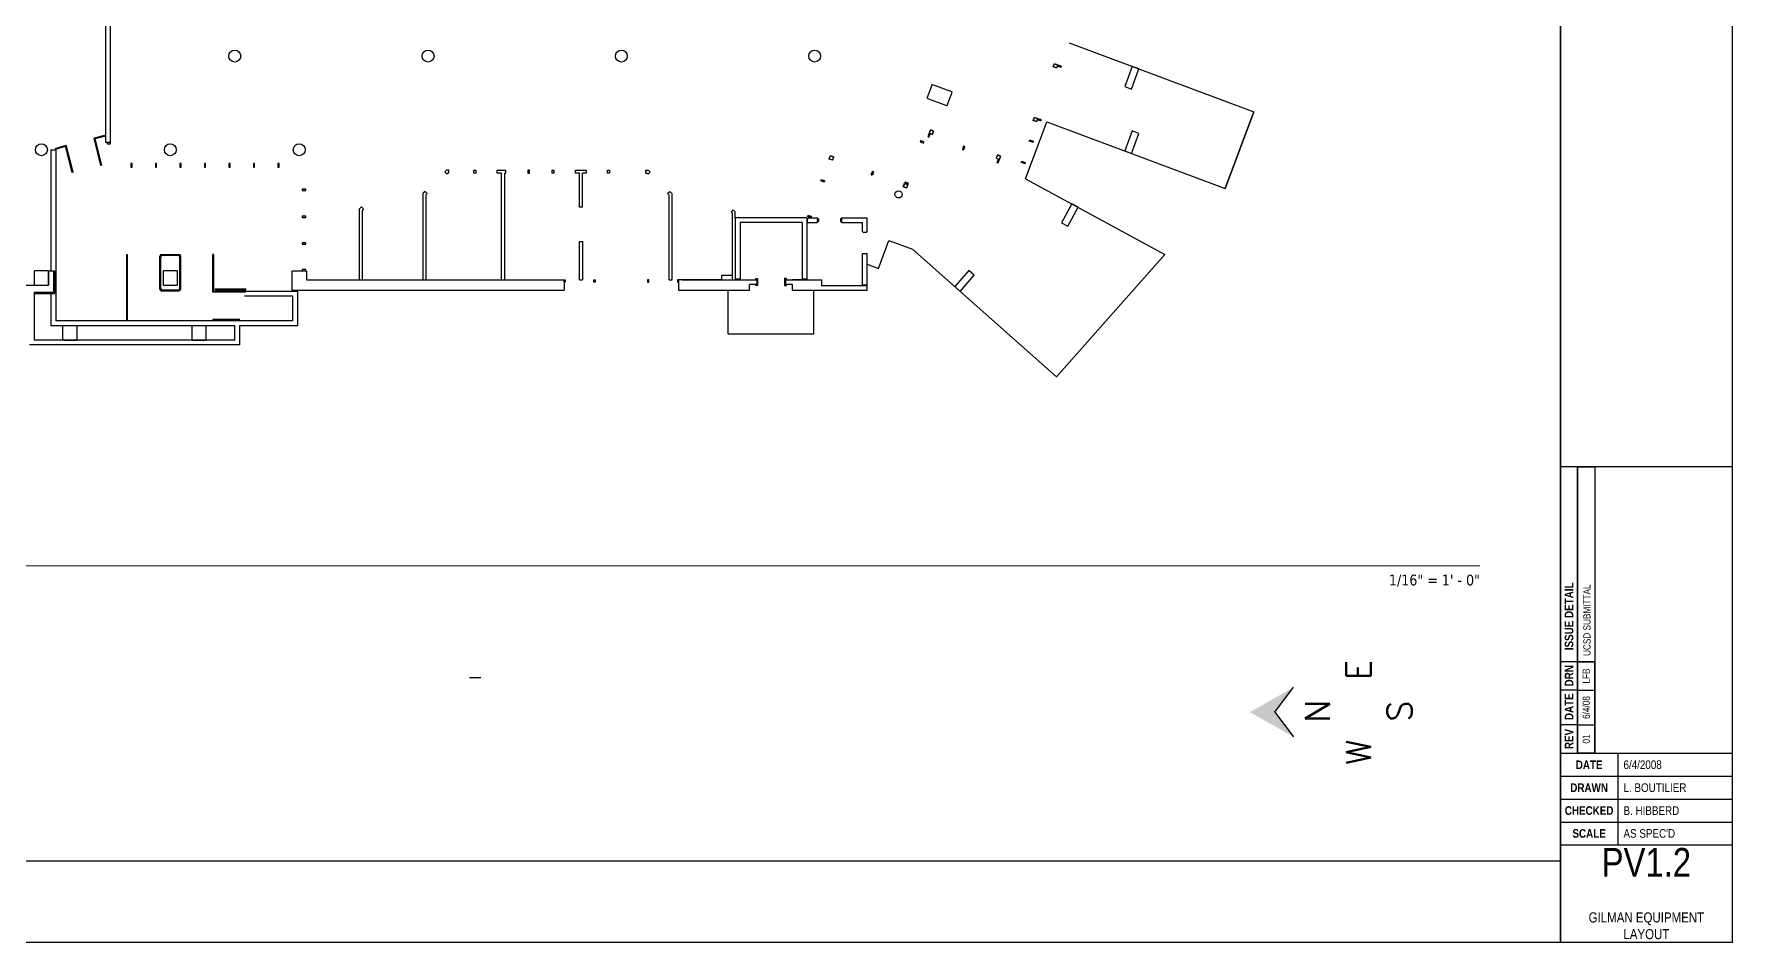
# Model space of a CAD drawing. Extents: x 1.3 to 36.8, y 1.2 to 24.4.
# Drawn here: x 21.94 to 36.78, y 1.16 to 9.09 of the extents above; entities that cross this region are included whole.
import ezdxf
from ezdxf.enums import TextEntityAlignment as Align

# ---------------------------------------------------------------- set-up
doc = ezdxf.new("R2010")
doc.units = 0
doc.header["$LTSCALE"] = 96
doc.header["$MEASUREMENT"] = 0
for name, pattern in [('DASHED', [0.75, 0.5, -0.25]), ('DOT', [0.25, 0, -0.25]), ('HIDDEN', [0.375, 0.25, -0.125])]:
    doc.linetypes.add(name, pattern=pattern)
for name, color, linetype in [('$AUDIT_BAD_LAYER1', 7, 'Continuous'), ('A-ANNO-MTLB', 7, 'Continuous'), ('A-COLS', 1, 'Continuous'), ('A-FLOR-HRAL', 1, 'Continuous'), ('A-FLOR-OVHD', 2, 'HIDDEN'), ('A-WALL-FULL', 7, 'Continuous'), ('AN - Text', 7, 'Continuous'), ('BORDER', 7, 'Continuous'), ('BS Title Block 24 x 36$0$TITLEBLOCK', 7, 'Continuous')]:
    doc.layers.add(name, color=color, linetype=linetype)
doc.layers.add('Annotations', color=250, linetype='Continuous', lineweight=9)
doc.layers.add('NO PLOT - GRID', color=255, linetype='DOT', plot=False)
doc.layers.add('Non Printing', color=253, linetype='Continuous', plot=False)
doc.styles.add('Borrego 16TH', font='ARIALN.TTF', dxfattribs={"height": 0.0875})
doc.styles.add('BS Title Block 24 x 36$0$Borrego', font='ARIALN.TTF')
doc.styles.add('SIMPLEX', font='SIMPLEX.shx', dxfattribs={"width": 0.85})
doc.styles.add('Tahoma', font='TAHOMA.TTF')

# ---------------------------------------------------------------- blocks, each defined once
blk = doc.blocks.new('*U96')
blk.add_line((0.842, -0.513), (22.788, -0.513))
at = {"style": 'Tahoma', "flags": 8}
blk.add_attdef('VIEWNAME', text='', height=0.188, dxfattribs=at).set_placement((1.092, -0.511), align=Align.BOTTOM_LEFT)
blk.add_attdef('#', text='', height=0.188, dxfattribs=at).set_placement((0.592, -0.511), align=Align.MIDDLE_CENTER)
blk.add_attdef('VPSCALE', text='', height=0.0938, dxfattribs=at).set_placement((22.788, -0.589), align=Align.TOP_RIGHT)
blk = doc.blocks.new('Border 24 x 36')
at = {"layer": 'BORDER', "const_width": 0.0125}
blk.add_lwpolyline([(0.375, 0.375), (35.625, 0.375), (35.625, 23.625), (0.375, 23.625)], close=True, dxfattribs=at)
blk = doc.blocks.new('BS Title Block 24 x 36$0$Revision Box New')
blk.add_lwpolyline([(-1.5, 2.527), (1.002, 2.527), (1.002, 2.377), (-1.5, 2.377)], close=True)
at = {"layer": 'BS Title Block 24 x 36$0$TITLEBLOCK'}
for p, q in [((-1.25, 2.527), (-1.25, 2.377)), ((-0.95, 2.527), (-0.95, 2.377)), ((-0.7, 2.527), (-0.7, 2.377))]:
    blk.add_line(p, q, dxfattribs=at)
blk.add_lwpolyline([(-1.5, 2.377), (-0.7, 2.377), (-0.7, 2.527), (-1.5, 2.527)], close=True, dxfattribs=at)
at = {"layer": 'BS Title Block 24 x 36$0$TITLEBLOCK', "style": 'BS Title Block 24 x 36$0$Borrego'}
for tag, p in [('03', (-1.375, 2.452)), ('01/15/07', (-1.1, 2.452)), ('DRN', (-0.825, 2.452))]:
    blk.add_attdef(tag, text='', height=0.0625, dxfattribs=at).set_placement(p, align=Align.MIDDLE_CENTER)
blk.add_attdef('AS_BUILT', text='', height=0.0625, dxfattribs=at).set_placement((-0.65, 2.446), align=Align.MIDDLE_LEFT)
blk = doc.blocks.new('BS Title Block 24 x 36')
at = {"layer": 'BS Title Block 24 x 36$0$TITLEBLOCK'}
for p, q in [((-1.35, 2.45), (-1.5, 2.45)), ((-1.35, 2.2), (-1.5, 2.2)), ((-1.35, 1.9), (-1.5, 1.9)), ((-1, 1.65), (-1, 0.85))]:
    blk.add_line(p, q, dxfattribs=at)
at = {"layer": 'BS Title Block 24 x 36$0$TITLEBLOCK', "const_width": 0.0125}
for points in [[(-1.5, 0), (0, 0), (0, 23.25), (-1.5, 23.25)], [(0, 0), (-1.5, 0), (-1.5, 23.25), (0, 23.25)], [(-1.5, 1.65), (-1.35, 1.65), (-1.35, 4.152), (-1.5, 4.152)]]:
    blk.add_lwpolyline(points, close=True, dxfattribs=at)
blk.add_lwpolyline([(-1.5, 4.152), (0, 4.152)], dxfattribs=at)
at = {"layer": 'BS Title Block 24 x 36$0$TITLEBLOCK'}
for points in [[(-1.5, 1.65, 0.0125, 0.0125, 0), (0, 1.65, 0.0125, 0.0125, 0)], [(-1.5, 0.85, 0.0125, 0.0125, 0), (0, 0.85, 0.0125, 0.0125, 0)]]:
    blk.add_lwpolyline(points, format="xyseb", dxfattribs=at)
for points in [[(-1.5, 1.45), (0, 1.45)], [(-1.5, 1.25), (0, 1.25)], [(-1.5, 1.05), (0, 1.05)]]:
    blk.add_lwpolyline(points, dxfattribs=at)
at = {"layer": 'BS Title Block 24 x 36$0$TITLEBLOCK', "rotation": 90}
blk.add_blockref('BS Title Block 24 x 36$0$Revision Box New', (1.177, 3.15), dxfattribs=at).add_auto_attribs({'AS_BUILT': 'UCSD SUBMITTAL', '01/15/07': '6/4/08', '03': '01', 'DRN': 'LFB'})
at = {"layer": 'BS Title Block 24 x 36$0$TITLEBLOCK', "char_height": 0.075, "rotation": 90, "style": 'BS Title Block 24 x 36$0$Borrego'}
for s, insert, width, attachment_point in [('{\\fArial Narrow|b1|i0|c0|p34;ISSUE DETAIL}', (-1.425, 2.55), 0.6, 4), ('{\\fArial Narrow|b1|i0|c0|p34;DRN}', (-1.425, 2.327), 0.41908, 5), ('{\\fArial Narrow|b1|i0|c0|p34;DATE}', (-1.425, 2.057), 0.41908, 5), ('{\\fArial Narrow|b1|i0|c0|p34;REV}', (-1.425, 1.775), 0.45, 5)]:
    blk.add_mtext(s, dxfattribs=dict(at, insert=insert, width=width, attachment_point=attachment_point))
at = {"layer": 'BS Title Block 24 x 36$0$TITLEBLOCK', "char_height": 0.075, "style": 'BS Title Block 24 x 36$0$Borrego'}
for s, insert, width, attachment_point in [('{\\fArial Narrow|b1|i0|c0|p34;DATE}', (-1.25, 1.55), 0.5, 5), ('6/4/2008', (-0.95, 1.55), 1, 4), ('{\\fArial Narrow|b1|i0|c0|p34;DRAWN}', (-1.25, 1.35), 0.5, 5), ('L. BOUTILIER', (-0.95, 1.35), 1, 4), ('{\\fArial Narrow|b1|i0|c0|p34;CHECKED}', (-1.25, 1.15), 0.5, 5), ('B. HIBBERD', (-0.95, 1.15), 1, 4), ('{\\fArial Narrow|b1|i0|c0|p34;SCALE}', (-1.25, 0.95), 0.5, 5), ("AS SPEC'D", (-0.95, 0.95), 1, 4)]:
    blk.add_mtext(s, dxfattribs=dict(at, insert=insert, width=width, attachment_point=attachment_point))

msp = doc.modelspace()

# ---------------------------------------------------------------- hatches: boundary and pattern name
at = {"layer": 'A-ANNO-MTLB'}
msp.add_hatch(color=256, dxfattribs=at).paths.add_polyline_path([(32.77542, 3.17179), (32.93886, 3.38858), (32.55877, 3.17179), (32.93886, 2.955)])

# ---------------------------------------------------------------- linework, layer by layer
for q in [(32.93886, 3.38858), (32.93886, 2.955)]:
    msp.add_line((32.77542, 3.17179), q, dxfattribs=at)
at = {"layer": 'A-COLS'}
for p, q in [((22.19949, 6.54553), (22.19558, 6.54163)), ((22.19558, 6.42444), (22.19558, 6.54163)), ((22.31667, 6.54553), (22.19949, 6.54553)), ((22.32058, 6.54163), (22.31667, 6.54553)), ((22.32058, 6.42444), (22.32058, 6.54163)), ((22.19558, 6.42444), (22.19949, 6.42053)), ((22.19949, 6.42053), (22.31667, 6.42053)), ((22.31667, 6.42053), (22.32058, 6.42444))]:
    msp.add_line(p, q, dxfattribs=at)
for points in [[(31.58928, 8.78722), (31.53075, 8.80911), (31.46505, 8.6335), (31.52359, 8.6116)], [(29.78086, 8.64683), (29.7398, 8.53708), (29.73843, 8.53342), (29.91039, 8.46909), (29.91405, 8.46772), (29.95784, 8.5848), (29.95418, 8.58617), (29.78223, 8.65049)], [(31.58928, 8.22475), (31.53075, 8.24664), (31.46505, 8.07103), (31.52359, 8.04913)], [(31.05803, 7.57946), (31.00311, 7.60929), (30.91362, 7.44453), (30.96854, 7.41469)], [(22.07058, 6.90357), (22.07058, 7.02075), (22.06667, 7.02466), (21.94949, 7.02466), (21.94558, 7.02075), (21.94558, 6.90357), (21.94949, 6.89966), (22.06667, 6.89966)], [(23.19558, 6.90357), (23.19558, 7.02075), (23.19167, 7.02466), (23.07449, 7.02466), (23.07058, 7.02075), (23.07058, 6.90357), (23.07449, 6.89966), (23.19167, 6.89966)], [(30.15178, 6.98571), (30.10498, 7.02713), (29.98072, 6.88672), (30.02752, 6.8453)], [(23.44558, 6.42444), (23.44558, 6.54163), (23.44167, 6.54553), (23.32449, 6.54553), (23.32058, 6.54163), (23.32058, 6.42444), (23.32449, 6.42053), (23.44167, 6.42053)]]:
    msp.add_lwpolyline(points, close=True, dxfattribs=at)
for centre, radius in [((23.69558, 8.89966), 0.05208), ((25.38308, 8.89966), 0.05208), ((27.07058, 8.89966), 0.05208), ((28.75808, 8.89966), 0.05208), ((22.00808, 8.08195), 0.05208), ((23.13308, 8.08195), 0.05208), ((24.25808, 8.08195), 0.05208), ((29.4904, 7.69198), 0.03125)]:
    msp.add_circle(centre, radius, dxfattribs=at)
at = {"layer": 'A-FLOR-HRAL'}
for p, q in [((22.5577, 8.20565), (22.46713, 8.18301)), ((22.5265, 7.94553), (22.46713, 8.18301)), ((22.5596, 8.19808), (22.4766, 8.17733)), ((22.53408, 7.94742), (22.4766, 8.17733)), ((22.5577, 8.20565), (22.5596, 8.19808)), ((22.12936, 8.09336), (22.22459, 8.12238)), ((22.12936, 8.09336), (22.13166, 8.08591)), ((22.13125, 8.08578), (22.21891, 8.1129)), ((22.27639, 7.883), (22.21891, 8.1129)), ((22.28397, 7.8849), (22.22459, 8.12238)), ((22.28397, 7.8849), (22.27639, 7.883)), ((22.53408, 7.94742), (22.5265, 7.94553)), ((22.75287, 6.58716), (22.75287, 7.16789)), ((22.75287, 7.16789), (22.76068, 7.16789)), ((22.76068, 6.58716), (22.76068, 7.16789)), ((23.04193, 6.86569), (23.04193, 7.15238)), ((23.04975, 6.87351), (23.04975, 7.14456)), ((23.05745, 7.16789), (23.20871, 7.16789)), ((23.06526, 7.16008), (23.2009, 7.16008)), ((23.21641, 6.87351), (23.21641, 7.14456)), ((23.22423, 6.86569), (23.22423, 7.15238)), ((23.50548, 6.83716), (23.50548, 7.16789)), ((23.51329, 7.16789), (23.50548, 7.16789)), ((23.51329, 6.84497), (23.51329, 7.16789)), ((23.05745, 6.85018), (23.20871, 6.85018)), ((23.06526, 6.85799), (23.2009, 6.85799)), ((23.78919, 6.83716), (23.50548, 6.83716)), ((23.79075, 6.84497), (23.51329, 6.84497)), ((23.52761, 6.86711), (23.79518, 6.86711)), ((23.52761, 6.85929), (23.52761, 6.86711)), ((23.52761, 6.85929), (23.79362, 6.85929)), ((23.50287, 6.60278), (23.73936, 6.60278)), ((23.50287, 6.60278), (23.50287, 6.58716)), ((23.51069, 6.59497), (23.7383, 6.59497)), ((23.51069, 6.59497), (23.51069, 6.58716))]:
    msp.add_line(p, q, dxfattribs=at)
for centre in [(23.54558, 6.85604), (23.5586, 6.85604), (23.6433, 6.85604), (23.65632, 6.85604)]:
    msp.add_circle(centre, 0.00326, dxfattribs=at)
for centre, start, end in [((23.05745, 7.15238), 90, 180), ((23.06526, 7.14456), 90, 180), ((23.2009, 7.14456), 360, 90), ((23.20871, 7.15238), 0, 90), ((23.05745, 6.86569), 180, 270), ((23.06526, 6.87351), 180, 270), ((23.2009, 6.87351), 270, 0), ((23.20871, 6.86569), 270, 0)]:
    msp.add_arc(centre, 0.01551, start, end, dxfattribs=at)
at = {"layer": 'A-FLOR-OVHD'}
for p, q in [((30.98066, 9.01489), (32.5934, 8.4116)), ((30.59862, 7.829), (30.78441, 8.32565)), ((30.78441, 8.32565), (32.34313, 7.74256)), ((32.5934, 8.4116), (32.34313, 7.74256)), ((32.5934, 8.4116), (32.34313, 7.74256)), ((32.34313, 7.74256), (32.5934, 8.4116)), ((30.59862, 7.829), (31.81547, 7.16804)), ((29.31511, 7.04503), (29.4066, 7.28959)), ((29.4066, 7.28959), (29.61258, 7.21253)), ((29.61258, 7.21253), (30.86997, 6.09971)), ((30.86997, 6.09971), (31.81547, 7.16804)), ((29.21641, 7.08195), (29.31511, 7.04503)), ((28.0041, 6.47062), (28.0041, 6.85278)), ((28.75019, 6.47062), (28.75019, 6.85278)), ((28.75019, 6.47062), (28.0041, 6.47062))]:
    msp.add_line(p, q, dxfattribs=at)
at = {"layer": 'A-WALL-FULL'}
for p, q in [((22.57058, 8.14445), (22.57058, 10.52466)), ((22.61225, 8.14445), (22.61225, 10.48299)), ((22.09141, 8.08195), (22.09141, 7.02466)), ((22.09141, 8.08195), (22.13308, 8.08195)), ((22.13308, 8.08195), (22.13308, 6.58716)), ((22.61225, 8.14445), (22.57058, 8.14445)), ((28.91356, 7.98979), (28.9249, 8.02011)), ((25.54454, 7.90487), (25.52981, 7.89014)), ((25.52981, 7.89014), (25.54822, 7.87172)), ((25.56537, 7.90487), (25.54454, 7.90487)), ((25.54822, 7.87172), (25.55532, 7.87883)), ((25.56537, 7.87883), (25.55532, 7.87883)), ((25.56537, 7.87883), (25.56537, 7.90487)), ((25.78412, 7.87883), (25.78412, 7.90487)), ((25.78412, 7.90487), (25.79975, 7.90487)), ((25.79975, 7.87883), (25.78412, 7.87883)), ((25.79975, 7.90487), (25.79975, 7.87883)), ((25.98725, 7.87883), (25.98725, 7.90487)), ((25.98725, 7.90487), (26.06016, 7.90487)), ((26.0237, 7.87883), (25.98725, 7.87883)), ((26.0237, 6.94653), (26.0237, 7.87883)), ((26.04975, 7.87883), (26.06016, 7.87883)), ((26.04975, 7.87883), (26.04975, 6.94653)), ((26.06016, 7.90487), (26.06016, 7.87883)), ((26.2685, 7.90487), (26.25287, 7.90487)), ((26.25287, 7.90487), (26.25287, 7.87883)), ((26.25287, 7.87883), (26.2685, 7.87883)), ((26.2685, 7.87883), (26.2685, 7.90487)), ((26.46641, 7.87883), (26.46641, 7.90487)), ((26.46641, 7.90487), (26.48204, 7.90487)), ((26.48204, 7.87883), (26.46641, 7.87883)), ((26.48204, 7.90487), (26.48204, 7.87883)), ((26.66954, 7.87883), (26.66954, 7.90487)), ((26.66954, 7.90487), (26.76329, 7.90487)), ((26.706, 7.87883), (26.66954, 7.87883)), ((26.706, 7.58195), (26.706, 7.87883)), ((26.73204, 7.58195), (26.73204, 7.87883)), ((26.76329, 7.87883), (26.73204, 7.87883)), ((26.76329, 7.90487), (26.76329, 7.87883)), ((26.95079, 7.87883), (26.95079, 7.90487)), ((26.95079, 7.90487), (26.96641, 7.90487)), ((26.96641, 7.87883), (26.95079, 7.87883)), ((26.96641, 7.90487), (26.96641, 7.87883)), ((27.28412, 7.87883), (27.28412, 7.90487)), ((27.28412, 7.90487), (27.30495, 7.90487)), ((27.28412, 7.87883), (27.29417, 7.87883)), ((27.30495, 7.86804), (27.29417, 7.87883)), ((27.30495, 7.90487), (27.32337, 7.88645)), ((27.32337, 7.88645), (27.30495, 7.86804)), ((25.35671, 7.71704), (25.34141, 7.70174)), ((25.35671, 7.71704), (25.37513, 7.69863)), ((27.47437, 7.69863), (27.49278, 7.71704)), ((27.49278, 7.71704), (27.51329, 7.69653)), ((29.56532, 7.75849), (29.57262, 7.778)), ((24.78412, 7.56633), (24.80254, 7.58474)), ((24.78412, 6.94653), (24.78412, 7.56633)), ((24.80254, 7.58474), (24.82095, 7.56633)), ((24.82095, 7.56633), (24.81016, 7.55554)), ((25.34141, 6.94653), (25.34141, 7.70174)), ((25.37513, 7.69863), (25.36745, 7.69096)), ((25.36745, 6.94653), (25.36745, 7.69096)), ((26.73204, 7.58195), (26.706, 7.58195)), ((27.47437, 7.69863), (27.48725, 7.68575)), ((27.48725, 6.94653), (27.48725, 7.68575)), ((27.51329, 6.94653), (27.51329, 7.69653)), ((24.81016, 6.94653), (24.81016, 7.55554)), ((28.04696, 7.5587), (28.02854, 7.54028)), ((28.02854, 7.54028), (28.03933, 7.5295)), ((28.03933, 7.5295), (28.03933, 6.94653)), ((28.06537, 7.54028), (28.04696, 7.5587)), ((28.06537, 7.4882), (28.06537, 7.54028)), ((28.06537, 7.4882), (28.06537, 6.95174)), ((28.69037, 7.4882), (28.06537, 7.4882)), ((28.10704, 7.44653), (28.10704, 6.95174)), ((28.6487, 7.44653), (28.10704, 7.44653)), ((28.6487, 7.44653), (28.6487, 6.95174)), ((28.69037, 7.4882), (28.69037, 6.95174)), ((28.69558, 7.45044), (28.69558, 7.48299)), ((28.69558, 7.48299), (28.70079, 7.48299)), ((28.69558, 7.45044), (28.69949, 7.44653)), ((28.69949, 7.44653), (28.78022, 7.44653)), ((28.70079, 7.4882), (28.78022, 7.4882)), ((28.70079, 7.48299), (28.70079, 7.4882)), ((28.78412, 7.48429), (28.78022, 7.4882)), ((28.78412, 7.45044), (28.78022, 7.44653)), ((28.78412, 7.48429), (28.78412, 7.45044)), ((28.99247, 7.48429), (28.99638, 7.4882)), ((28.99247, 7.48429), (28.99247, 7.45044)), ((28.99247, 7.45044), (28.99638, 7.44653)), ((28.99638, 7.4882), (29.21251, 7.4882)), ((28.99638, 7.44653), (29.17475, 7.44653)), ((29.17475, 7.36711), (29.17475, 7.44653)), ((29.21641, 7.48429), (29.21251, 7.4882)), ((29.21641, 7.36711), (29.21641, 7.48429)), ((26.706, 6.94653), (26.706, 7.27987)), ((26.706, 7.27987), (26.73204, 7.27987)), ((26.73204, 7.27987), (26.73204, 6.94653)), ((29.17865, 7.3632), (29.17475, 7.36711)), ((29.17865, 7.3632), (29.21251, 7.3632)), ((29.21641, 7.36711), (29.21251, 7.3632)), ((29.17865, 7.1757), (29.17475, 7.17179)), ((29.17475, 6.90357), (29.17475, 7.17179)), ((29.17865, 7.1757), (29.21251, 7.1757)), ((29.21251, 7.1757), (29.21641, 7.17179)), ((29.21641, 6.90357), (29.21641, 7.17179)), ((22.07058, 7.02466), (22.11225, 7.02466)), ((22.07058, 7.02466), (22.07058, 6.89966)), ((22.11225, 7.02466), (22.12266, 7.02466)), ((22.11225, 7.02466), (22.11225, 6.83716)), ((22.12266, 7.02466), (22.12266, 6.82674)), ((24.19558, 7.02075), (24.19949, 7.02466)), ((24.19558, 6.85669), (24.19558, 7.02075)), ((24.19949, 7.02466), (24.31667, 7.02466)), ((24.31667, 7.02466), (24.32058, 7.02075)), ((24.32058, 7.02075), (24.32058, 6.94653)), ((28.03933, 6.98299), (27.94558, 6.98299)), ((27.94558, 6.98299), (27.94558, 6.94653)), ((20.88308, 6.89966), (22.07058, 6.89966)), ((21.94558, 6.83716), (21.94558, 6.42049)), ((21.94558, 6.83716), (22.07058, 6.83716)), ((21.94558, 6.82674), (22.12266, 6.82674)), ((22.07058, 6.83716), (22.11225, 6.83716)), ((22.09141, 6.82674), (22.09141, 6.54549)), ((23.78971, 6.84758), (24.23855, 6.84758)), ((24.19949, 6.85278), (24.19558, 6.85669)), ((26.56667, 6.85278), (24.19949, 6.85278)), ((24.23855, 6.84758), (24.24245, 6.84367)), ((24.24245, 6.84367), (24.24245, 6.54549)), ((24.32058, 6.94653), (26.53933, 6.94653)), ((25.36745, 6.94653), (26.0237, 6.94653)), ((26.04975, 6.94653), (26.57058, 6.94653)), ((26.57058, 6.85669), (26.56667, 6.85278)), ((26.57058, 6.94653), (26.57058, 6.85669)), ((26.706, 6.94653), (26.73204, 6.94653)), ((27.48725, 6.94653), (27.51329, 6.94653)), ((27.57058, 6.94653), (27.57058, 6.85669)), ((27.94558, 6.94653), (27.57058, 6.94653)), ((27.57058, 6.85669), (27.57449, 6.85278)), ((28.18647, 6.85278), (27.57449, 6.85278)), ((27.60183, 6.94653), (28.22813, 6.94653)), ((28.10704, 6.95174), (28.06537, 6.95174)), ((28.10704, 6.94653), (28.24897, 6.94653)), ((28.19037, 6.85669), (28.18647, 6.85278)), ((28.19037, 6.85669), (28.19037, 6.90487)), ((28.24897, 6.90487), (28.19037, 6.90487)), ((28.25287, 6.94263), (28.24897, 6.94653)), ((28.25287, 6.90877), (28.24897, 6.90487)), ((28.25287, 6.94263), (28.25287, 6.90877)), ((28.50287, 6.94263), (28.50678, 6.94653)), ((28.50287, 6.94263), (28.50287, 6.90877)), ((28.50678, 6.90487), (28.50287, 6.90877)), ((28.50678, 6.94653), (28.69037, 6.94653)), ((28.56537, 6.90487), (28.50678, 6.90487)), ((28.69037, 6.94653), (28.56537, 6.94653)), ((28.56537, 6.85669), (28.56537, 6.90487)), ((28.56928, 6.85278), (28.56537, 6.85669)), ((28.56928, 6.94653), (28.69037, 6.94653)), ((29.21251, 6.85278), (28.56928, 6.85278)), ((28.69037, 6.95174), (28.6487, 6.95174)), ((28.69037, 6.94653), (28.81667, 6.94653)), ((28.82058, 6.94263), (28.81667, 6.94653)), ((28.82058, 6.89445), (28.82058, 6.94263)), ((29.21251, 6.89445), (28.82058, 6.89445)), ((29.17865, 6.89966), (29.17475, 6.90357)), ((29.17865, 6.89966), (29.21251, 6.89966)), ((29.21251, 6.89966), (29.17865, 6.89966)), ((29.21641, 6.90357), (29.21251, 6.89966)), ((29.21641, 6.89054), (29.21251, 6.89445)), ((29.21641, 6.85669), (29.21251, 6.85278)), ((29.21641, 6.85669), (29.21641, 6.89054)), ((23.78137, 6.80591), (24.20079, 6.80591)), ((24.20079, 6.80591), (24.20079, 6.58716)), ((23.69558, 6.54549), (22.09141, 6.54549)), ((23.69558, 6.58716), (22.13308, 6.58716)), ((24.20079, 6.58716), (23.69558, 6.58716)), ((23.69558, 6.42049), (23.69558, 6.54549)), ((24.24245, 6.54549), (23.73725, 6.54549)), ((23.73725, 6.54549), (23.73725, 6.37883)), ((23.73725, 6.37883), (21.90391, 6.37883)), ((23.69558, 6.42049), (21.94558, 6.42049))]:
    msp.add_line(p, q, dxfattribs=at)
for points in [[(30.85191, 8.83423), (30.88118, 8.82328), (30.87023, 8.79401), (30.84096, 8.80496)], [(30.85267, 8.83256), (30.8795, 8.82252), (30.86946, 8.79569), (30.84263, 8.80573)], [(30.90558, 8.80303), (30.87875, 8.81307), (30.88194, 8.82161), (30.90877, 8.81157)], [(30.67673, 8.36593), (30.70599, 8.35498), (30.69505, 8.32571), (30.66578, 8.33666)], [(30.67749, 8.36425), (30.70432, 8.35421), (30.69428, 8.32738), (30.66745, 8.33742)], [(30.73039, 8.33473), (30.70356, 8.34477), (30.70676, 8.3533), (30.73359, 8.34327)], [(29.75773, 8.22452), (29.74769, 8.19769), (29.75623, 8.1945), (29.76627, 8.22133)], [(29.75697, 8.2262), (29.78624, 8.21525), (29.79719, 8.24452), (29.76792, 8.25547)], [(29.75864, 8.22696), (29.78547, 8.21693), (29.79551, 8.24376), (29.76868, 8.25379)], [(30.66059, 8.14814), (30.63376, 8.15817), (30.63696, 8.16671), (30.66379, 8.15668)], [(22.61225, 8.13403), (22.61225, 8.14445), (22.581, 8.14445), (22.581, 8.13403)], [(30.05957, 8.11161), (30.04953, 8.08478), (30.05807, 8.08159), (30.06811, 8.10842)], [(30.34235, 8.00722), (30.37162, 7.99627), (30.38257, 8.02554), (30.3533, 8.03649)], [(30.34403, 8.00798), (30.37086, 7.99794), (30.38089, 8.02477), (30.35406, 8.03481)], [(22.78917, 7.93091), (22.79959, 7.93091), (22.79959, 7.96216), (22.78917, 7.96216)], [(23.00292, 7.93091), (23.01334, 7.93091), (23.01334, 7.96216), (23.00292, 7.96216)], [(23.21667, 7.93091), (23.22709, 7.93091), (23.22709, 7.96216), (23.21667, 7.96216)], [(23.43042, 7.93091), (23.44084, 7.93091), (23.44084, 7.96216), (23.43042, 7.96216)], [(23.64417, 7.93091), (23.65459, 7.93091), (23.65459, 7.96216), (23.64417, 7.96216)], [(23.85792, 7.93091), (23.86834, 7.93091), (23.86834, 7.96216), (23.85792, 7.96216)], [(24.07167, 7.93091), (24.08209, 7.93091), (24.08209, 7.96216), (24.07167, 7.96216)], [(30.36141, 7.9987), (30.35137, 7.97187), (30.35991, 7.96868), (30.36994, 7.99551)], [(30.59079, 7.96155), (30.56396, 7.97158), (30.56716, 7.98012), (30.59399, 7.97008)], [(24.31667, 7.72668), (24.31667, 7.7371), (24.28542, 7.7371), (24.28542, 7.72668)], [(24.31667, 7.4912), (24.31667, 7.50162), (24.28542, 7.50162), (24.28542, 7.4912)], [(24.31667, 7.2583), (24.31667, 7.26872), (24.28542, 7.26872), (24.28542, 7.2583)], [(24.31667, 7.02466), (24.31667, 7.03582), (24.28542, 7.03582), (24.28542, 7.02466)], [(26.57058, 6.94653), (26.581, 6.94653), (26.581, 6.9257), (26.57058, 6.9257)], [(26.831, 6.94653), (26.84141, 6.94653), (26.84141, 6.9257), (26.831, 6.9257)], [(27.31016, 6.94653), (27.29975, 6.94653), (27.29975, 6.9257), (27.31016, 6.9257)], [(27.57058, 6.94653), (27.56016, 6.94653), (27.56016, 6.9257), (27.57058, 6.9257)]]:
    msp.add_lwpolyline(points, close=True, dxfattribs=at)
for points in [[(30.89658, 8.80501), (30.87707, 8.81231), (30.88118, 8.82328), (30.90069, 8.81598)], [(30.90557, 8.81416), (30.91045, 8.81234), (30.90634, 8.80136), (30.90146, 8.80318)], [(30.7214, 8.3367), (30.70189, 8.344), (30.70599, 8.35498), (30.72551, 8.34768)], [(30.73039, 8.34585), (30.73526, 8.34403), (30.73116, 8.33305), (30.72628, 8.33488)], [(29.70224, 8.15492), (29.68295, 8.16213), (29.67885, 8.15116), (29.70301, 8.14212)], [(29.70347, 8.14334), (29.70735, 8.14188), (29.71055, 8.15042), (29.68372, 8.16046), (29.68052, 8.15192), (29.70347, 8.14334)], [(29.74784, 8.20181), (29.74602, 8.19693), (29.75699, 8.19282), (29.75882, 8.1977)], [(29.76064, 8.20258), (29.76794, 8.22209), (29.75697, 8.2262), (29.74967, 8.20669)], [(30.6516, 8.15011), (30.63209, 8.15741), (30.63619, 8.16839), (30.65571, 8.16109)], [(30.66059, 8.15926), (30.66546, 8.15744), (30.66136, 8.14646), (30.65648, 8.14829)], [(28.91356, 7.98979), (28.88429, 8.00074), (28.89563, 8.03106), (28.9249, 8.02011)], [(28.91934, 8.0208), (28.92323, 8.01934), (28.9128, 7.99146), (28.88597, 8.0015), (28.8964, 8.02938), (28.91934, 8.0208)], [(29.70301, 8.14212), (29.70812, 8.14021), (29.71222, 8.15118), (29.70712, 8.15309)], [(30.04968, 8.0889), (30.04786, 8.08402), (30.05883, 8.07991), (30.06066, 8.08479)], [(30.06248, 8.08967), (30.06978, 8.10918), (30.05881, 8.11329), (30.05151, 8.09377)], [(29.26225, 7.89391), (29.26225, 7.89391), (29.25091, 7.86359), (29.25602, 7.86168)], [(29.26767, 7.89049), (29.27155, 7.88904), (29.26112, 7.86116), (29.25259, 7.86436), (29.26302, 7.89223), (29.26767, 7.89049)], [(29.26225, 7.89391), (29.27323, 7.8898), (29.26189, 7.85949), (29.25602, 7.86168)], [(30.35152, 7.97598), (30.34969, 7.97111), (30.36067, 7.967), (30.3625, 7.97188)], [(30.36432, 7.97676), (30.37162, 7.99627), (30.36064, 8.00037), (30.35334, 7.98086)], [(30.5818, 7.96352), (30.56229, 7.97082), (30.56639, 7.9818), (30.58591, 7.9745)], [(30.59079, 7.97267), (30.59566, 7.97085), (30.59156, 7.95987), (30.58668, 7.9617)], [(28.84225, 7.79915), (28.81298, 7.8101), (28.81708, 7.82108), (28.84635, 7.81013)], [(28.84079, 7.81082), (28.84468, 7.80936), (28.84148, 7.80083), (28.81465, 7.81086), (28.81785, 7.8194), (28.84079, 7.81082)], [(28.84635, 7.81013), (28.84635, 7.81013), (28.84225, 7.79915), (28.84225, 7.79915)], [(29.56128, 7.74768), (29.53201, 7.75863), (29.54335, 7.78895), (29.57262, 7.778)], [(29.56706, 7.77869), (29.57095, 7.77724), (29.56052, 7.74936), (29.53369, 7.7594), (29.54412, 7.78727), (29.56706, 7.77869)], [(29.56675, 7.79271), (29.54746, 7.79993), (29.54335, 7.78895), (29.57262, 7.778)], [(29.56797, 7.78113), (29.57186, 7.77968), (29.57505, 7.78821), (29.54822, 7.79825), (29.54503, 7.78971), (29.56797, 7.78113)], [(29.57262, 7.778), (29.57262, 7.778), (29.56128, 7.74768), (29.56128, 7.74768)], [(29.57262, 7.778), (29.57262, 7.778), (29.57673, 7.78898), (29.56675, 7.79271)], [(28.7208, 7.49005), (28.69664, 7.49909), (28.70074, 7.51007), (28.72491, 7.50103)], [(28.72445, 7.49981), (28.72834, 7.49836), (28.72514, 7.48982), (28.69831, 7.49986), (28.70151, 7.50839), (28.72445, 7.49981)], [(28.72491, 7.50103), (28.73001, 7.49912), (28.72591, 7.48814), (28.7208, 7.49005)], [(28.24317, 6.94653), (28.24317, 6.95695), (28.26024, 6.95695), (28.26024, 6.89768), (28.24317, 6.89768), (28.24317, 6.90487)], [(28.51112, 6.94653), (28.51112, 6.95695), (28.49405, 6.95695), (28.49405, 6.89768), (28.51112, 6.89768), (28.51112, 6.90487)]]:
    msp.add_lwpolyline(points, dxfattribs=at)
for points in [[(28.78412, 7.46737), (28.78412, 7.47883), (28.79272, 7.47883), (28.79272, 7.46594, 1.61245155), (28.79272, 7.46489), (28.79272, 7.45591), (28.78412, 7.45591), (28.78412, 7.46737)], [(28.99247, 7.46737), (28.99247, 7.47883), (28.98388, 7.47883), (28.98388, 7.46594, -1.61245155), (28.98388, 7.46489), (28.98388, 7.45591), (28.99247, 7.45591), (28.99247, 7.46737)]]:
    msp.add_lwpolyline(points, format="xyb", dxfattribs=at)
at = {"layer": 'NO PLOT - GRID'}
for p, q in [((28.54392, 24.28712), (28.54392, 1.26212)), ((1.64392, 3.47462), (35.16892, 3.47462))]:
    msp.add_line(p, q, dxfattribs=at)
at = {"layer": 'Non Printing', "linetype": 'Continuous'}
msp.add_lwpolyline([(11.77771, 1.87451), (35.26892, 1.87451), (35.26892, 22.01479), (11.77771, 22.01479)], close=True, dxfattribs=at)

# ---------------------------------------------------------------- block references
at = {"layer": '$AUDIT_BAD_LAYER1'}
msp.add_blockref('BS Title Block 24 x 36', (36.76892, 1.16212), dxfattribs=at)
msp.add_blockref('Border 24 x 36', (1.14392, 0.78712))
at = {"layer": 'Annotations', "linetype": 'DASHED'}
ref = msp.add_blockref('*U96', (11.77771, 4.96093), dxfattribs=at)
ref.add_attrib('VPSCALE', '1/16" = 1\' - 0"', dxfattribs={"layer": '0', "height": 0.0938, "style": 'Tahoma'}).set_placement((34.56593, 4.37193), align=Align.TOP_RIGHT)

# ---------------------------------------------------------------- texts
at = {"layer": 'A-ANNO-MTLB', "style": 'SIMPLEX'}
for s, p in [('E', (33.50538, 3.53875)), ('N', (33.14668, 3.18006)), ('S', (33.86408, 3.18006)), ('W', (33.50538, 2.82136))]:
    msp.add_text(s, height=0.21522, rotation=90, dxfattribs=at).set_placement(p, align=Align.MIDDLE)
at = {"layer": 'AN - Text', "insert": (36.01892, 1.58712), "char_height": 0.0875, "width": 1.5, "attachment_point": 5, "style": 'Borrego 16TH'}
msp.add_mtext('{\\H2.8571x;PV1.2\\P}\\PGILMAN EQUIPMENT \\PLAYOUT', dxfattribs=at)

doc.saveas('drawing.dxf')
